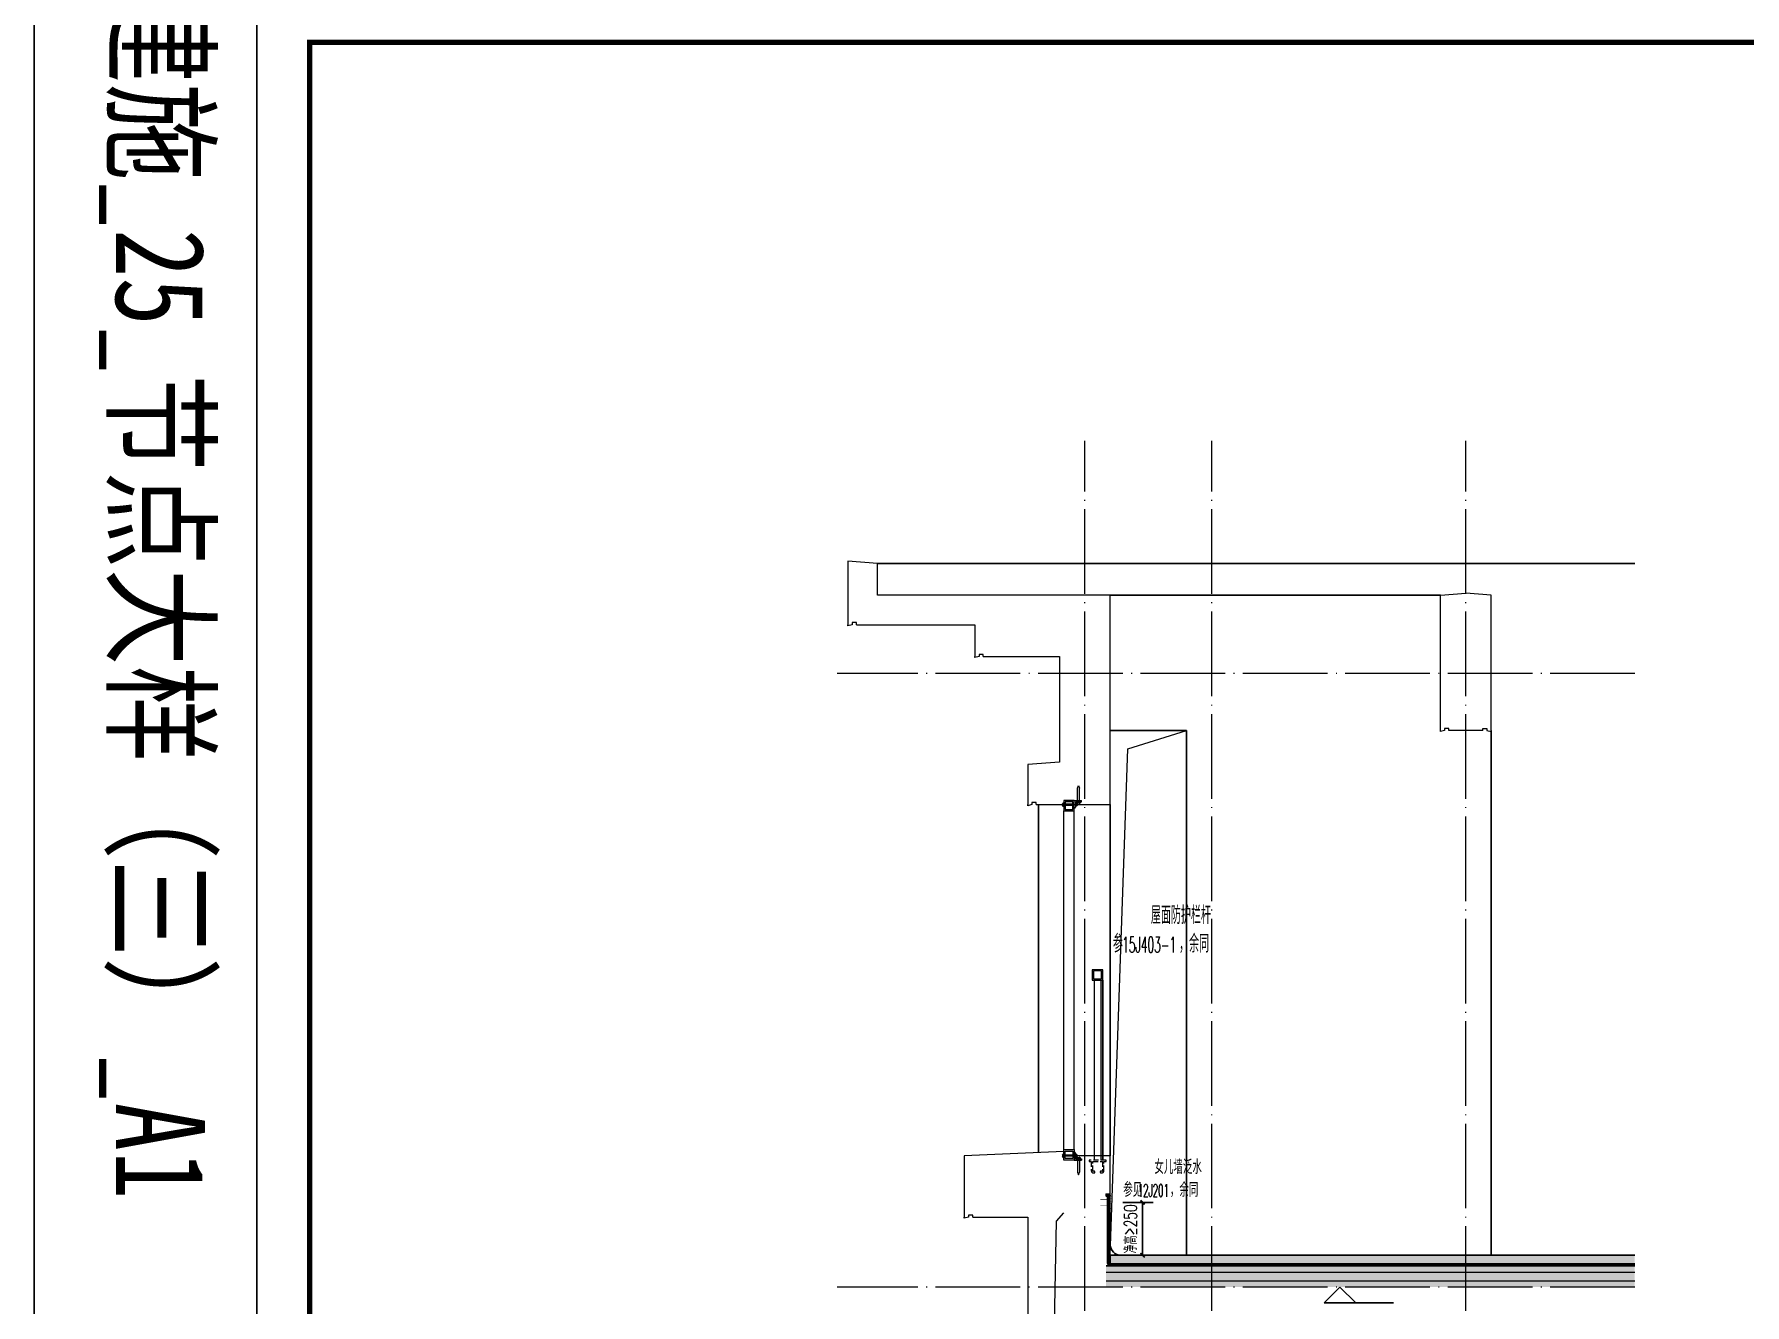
# Model space of a CAD drawing. Extents: x -518115 to 1124316, y -209821 to 1628073.
# Drawn here: x 991579 to 999661, y -154027 to -148022 of the extents above; entities that cross this region are included whole.
import ezdxf
from ezdxf.xclip import XClip

# ---------------------------------------------------------------- set-up
doc = ezdxf.new("R2010")
doc.units = 0
doc.header["$LTSCALE"] = 1000
doc.header["$MEASUREMENT"] = 0
doc.header["$XCLIPFRAME"] = 0
doc.linetypes.add('DASH', pattern=[0.35, 0.25, -0.1])
doc.linetypes.add('DOTE', pattern=[2.42, 2, -0.2, 0.02, -0.2])
for name, color, linetype in [('3-屋面构造层', 157, 'Continuous'), ('DIM_ELEV', 3, 'Continuous'), ('DIM_IDEN', 67, 'Continuous'), ('PUB_TEXT', 4, 'Continuous'), ('Stair-栏杆', 142, 'Continuous'), ('SURFACE', 6, 'Continuous'), ('图框', 140, 'Continuous'), ('导图字', 7, 'Continuous'), ('看线', 251, 'Continuous'), ('立面-看线', 251, 'Continuous')]:
    doc.layers.add(name, color=color, linetype=linetype)
for name, color, linetype, lineweight in [('DOTE', 19, 'DOTE', 9), ('PUB_HATCH', 8, 'Continuous', 9), ('内粉刷', 37, 'Continuous', 9), ('立面-栏杆', 105, 'Continuous', 15), ('立面-洞口示意', 152, 'Continuous', 13), ('立面-百叶', 36, 'Continuous', 9)]:
    doc.layers.add(name, color=color, linetype=linetype, lineweight=lineweight)
doc.layers.add('yichutu', color=7, linetype='Continuous', true_color=0xffffff, plot=False)
doc.styles.add('_TCH_DIM', font='SIMPLEX.shx', dxfattribs={"width": 0.7, "bigfont": 'GBCBIG.shx'})
doc.styles.add('_TCH_DIM_T3', font='SIMPLEX.shx', dxfattribs={"width": 0.494118, "bigfont": 'GBCBIG.shx'})
doc.styles.add('黑体', font='')
doc.styles.get('黑体').set_extended_font_data('SimHei')
doc.dimstyles.new('_TCH_ARCH&&20', dxfattribs={"dimtxt": 59.5, "dimasz": 20, "dimexe": 50, "dimexo": 60, "dimgap": 25.25, "dimtad": 1, "dimdec": 0, "dimzin": 0, "dimdsep": 46, "dimtxsty": '_TCH_DIM_T3', "dimblk": 'ARCHTICK', "dimcen": 0.09, "dimclrt": 7, "dimazin": 2, "dimtfac": 1, "dimtdec": 0, "dimtix": 1, "dimtmove": 2, "dimatfit": 3, "dimfxl": 1, "dimtolj": 1, "dimtzin": 0, "dimarcsym": 0})

# ---------------------------------------------------------------- blocks, each defined once
blk = doc.blocks.new('yct-1051-594-26275-14850-25-1002.0')
at = {"color": 7, "true_color": 0xffffff}
blk.add_lwpolyline([(-6.2, -1052), (7401.8, -1052), (7401.8, 0), (-6.2, 0)], close=True, dxfattribs=at)
at = {"layer": 'yichutu', "color": 7, "true_color": 0xffffff}
blk.add_lwpolyline([(0, 0), (0, 14850), (26275, 14850), (26275, 0)], close=True, dxfattribs=at)
blk = doc.blocks.new('GDGDFDSFDG')
at = {"layer": '立面-百叶'}
for p, q in [((542962, 110336.1), (542995.7, 110336.1)), ((542977.8, 110393.4), (542981.8, 110406)), ((542977.8, 110336.1), (542977.8, 110393.4)), ((542981.8, 110406), (542986, 110393.4)), ((542986, 110336.1), (542986, 110393.4)), ((542995.7, 110329.9), (542995.7, 110336.1)), ((542908.6, 110317.8), (542905, 110317.8)), ((542908.6, 110313.3), (542905, 110313.3)), ((542908.6, 110317.8), (542908.6, 110313.3)), ((542912, 108686.1), (542912, 110286.1)), ((542954.5, 110318.2), (542919.5, 110318.2)), ((542954.5, 110312), (542919.5, 110312)), ((542962, 108686.1), (542962, 110286.1)), ((542968.3, 110329.9), (542968.3, 110304.5)), ((542968.3, 110329.9), (542995.7, 110329.9)), ((542977.4, 110318.2), (542968.3, 110318.2)), ((542977.4, 110312), (542968.3, 110312)), ((542977.4, 110312), (542977.4, 110318.2)), ((542979.4, 110326), (542979.4, 110321.7)), ((542979.4, 110326), (542984.8, 110326)), ((542984.8, 110326), (542984.8, 110321.7)), ((542908.6, 108659), (542905, 108659)), ((542908.6, 108654.4), (542905, 108654.4)), ((542908.6, 108654.4), (542908.6, 108659)), ((542954.5, 108660.2), (542919.5, 108660.2)), ((542954.5, 108654), (542919.5, 108654)), ((542962, 108636.1), (542995.7, 108636.1)), ((542968.3, 108642.4), (542968.3, 108667.8)), ((542977.4, 108660.2), (542968.3, 108660.2)), ((542977.4, 108654), (542968.3, 108654)), ((542968.3, 108642.4), (542995.7, 108642.4)), ((542977.4, 108660.2), (542977.4, 108654)), ((542977.8, 108636.1), (542977.8, 108578.8)), ((542979.4, 108646.3), (542979.4, 108650.5)), ((542979.4, 108646.3), (542984.8, 108646.3)), ((542984.8, 108646.3), (542984.8, 108650.5)), ((542986, 108636.1), (542986, 108578.8)), ((542995.7, 108642.4), (542995.7, 108636.1)), ((542977.8, 108578.8), (542981.8, 108566.3)), ((542981.8, 108566.3), (542986, 108578.8))]:
    blk.add_line(p, q, dxfattribs=at)
at = {"layer": '立面-百叶', "elevation": 0}
for points in [[(542912, 110336.1), (542912, 110286.1), (542962, 110286.1), (542962, 110336.1)], [(542919.5, 110328.6), (542919.5, 110293.6), (542954.5, 110293.6), (542954.5, 110328.6)]]:
    blk.add_lwpolyline(points, close=True, dxfattribs=at)
blk.add_lwpolyline([(542968.3, 110321.7), (542972.5, 110321.7), (542972.5, 110308.6), (542968.3, 110308.6)], dxfattribs=at)
at = {"layer": '立面-百叶'}
for points in [[(542912, 108636.1), (542912, 108686.1), (542962, 108686.1), (542962, 108636.1)], [(542919.5, 108643.6), (542919.5, 108678.6), (542954.5, 108678.6), (542954.5, 108643.6)]]:
    blk.add_lwpolyline(points, close=True, dxfattribs=at)
blk.add_lwpolyline([(542968.3, 108650.5), (542972.5, 108650.5), (542972.5, 108663.6), (542968.3, 108663.6)], dxfattribs=at)
for centre, radius, start, end in [((542913.5, 110315.6), 8.77, 100.18055, 164.95127), ((542913.5, 110315.6), 8.77, 195.04873, 259.81945), ((542959, 110308.1), 9.94, 287.57867, 338.75052), ((542982.1, 110331.8), 10.4, 190.18055, 254.95127), ((542982.1, 110331.8), 10.4, 285.04873, 349.81945), ((542913.5, 108656.7), 8.77, 100.18055, 164.95127), ((542913.5, 108656.7), 8.77, 195.04873, 259.81945), ((542959, 108664.2), 9.94, 21.24948, 72.42133), ((542982.1, 108640.5), 10.4, 105.04873, 169.81945), ((542982.1, 108640.5), 10.4, 10.18055, 74.95127)]:
    blk.add_arc(centre, radius, start, end, dxfattribs=at)
blk = doc.blocks.new('FGHFGFD')
at = {"layer": '立面-栏杆'}
for p, q in [((542633.8, 108636.1), (542633.8, 109486.1)), ((542663.8, 109486.1), (542663.8, 108636.1))]:
    blk.add_line(p, q, dxfattribs=at)
at = {"layer": '立面-栏杆', "linetype": 'DASH', "ltscale": 0.1}
for p, q in [((542688.8, 108636.1), (542608.8, 108636.1)), ((542608.8, 108636.1), (542608.8, 108629)), ((542688.8, 108629), (542688.8, 108636.1)), ((542608.8, 108629), (542619.1, 108629)), ((542619.1, 108629), (542619.1, 108585.1)), ((542626.3, 108629), (542671.3, 108629)), ((542626.3, 108585.1), (542626.3, 108629)), ((542633.5, 108583.3), (542628.1, 108583.3)), ((542628.1, 108576.1), (542633.5, 108576.1)), ((542636.2, 108578.8), (542636.2, 108580.6)), ((542661.4, 108580.6), (542661.4, 108578.8)), ((542669.5, 108583.3), (542664.1, 108583.3)), ((542664.1, 108576.1), (542669.5, 108576.1)), ((542671.3, 108629), (542671.3, 108585.1)), ((542678.5, 108629), (542688.8, 108629)), ((542678.5, 108585.1), (542678.5, 108629))]:
    blk.add_line(p, q, dxfattribs=at)
at = {"layer": '立面-栏杆'}
for points in [[(542673.8, 109536.1), (542623.8, 109536.1), (542623.8, 109486.1), (542673.8, 109486.1)], [(542667.8, 109530.1), (542629.8, 109530.1), (542629.8, 109492.1), (542667.8, 109492.1)]]:
    blk.add_lwpolyline(points, close=True, dxfattribs=at)
at = {"layer": '立面-栏杆', "linetype": 'DASH', "ltscale": 0.1}
for centre, major_axis, start_param, end_param in [((542628.1, 108585.1), (6.36, 6.36), 2.356194, 3.926991), ((542628.1, 108585.1), (1.27, 1.27), 2.356194, 3.926991), ((542633.5, 108580.6), (1.91, 1.91), 5.497787, 7.068583), ((542633.5, 108578.8), (1.91, 1.91), 3.926991, 5.497787), ((542664.1, 108580.6), (1.91, 1.91), 0.785398, 2.356194), ((542666, 108580.7), (3.53, 3.53), 2.748894, 3.534292), ((542669.5, 108585.1), (-6.36, 6.36), 2.356194, 3.926991), ((542669.5, 108585.1), (-1.27, 1.27), 2.356194, 3.926991)]:
    blk.add_ellipse(centre, major_axis=major_axis, ratio=1, start_param=start_param, end_param=end_param, dxfattribs=at)
blk = doc.blocks.new('FGHFG4334GDFGDFFGGGGGGDFG4G')
at = {"layer": 'SURFACE', "const_width": 2.25}
for points in [[(46.5, 0), (0, 0)], [(46.5, -27.6), (0, -27.6)]]:
    blk.add_lwpolyline(points, dxfattribs=at)
at = {"layer": 'SURFACE', "const_width": 1.5}
blk.add_lwpolyline([(46.5, 17.2, -1), (46.5, 5.2), (46.5, -6.8, -1), (46.5, -18.8), (46.5, -36.8), (52.5, -48), (52.5, -72.8)], format="xyb", dxfattribs=at)
blk = doc.blocks.new('FGDGDGD')
at = {"layer": '3-屋面构造层'}
h = blk.add_hatch(dxfattribs=at)
h.set_pattern_fill('隔热材料01', color=256, scale=7.692308, style=0)
h.set_pattern_definition([(270, (9.5186, 433.228), (3.846153863, -7e-16), [0.385980771, -3.460173092]), (270, (6.637, 433.228), (3.846153863, -7e-16), [0.385980771, -3.460173092]), (90, (8.5996, 430.618), (-3.846153863, 2e-16), [0.385980771, -3.460173092]), (90, (7.556, 430.618), (-3.846153863, 2e-16), [0.385980771, -3.460173092]), (180, (10.002, 430), (-5e-16, -3.846153863), [3.848019248, 0.001865385]), (135, (8.9282, 430.193), (2e-16, 3.846144175), [0.328307694, -5.110980792]), (116.56505, (12.5422, 430.4251), (8.6793e-06, 3.8461487416), [0.215769232, -8.384500037]), (116.56505, (8.696, 430.4251), (8.6793e-06, 3.8461487416), [0.215769232, -8.384500037]), (153.43495, (13.1603, 430), (-8.679e-06, 3.846148742), [0.431538463, -8.168730805]), (153.43495, (9.3142, 430), (-8.679e-06, 3.846148742), [0.431538463, -8.168730805]), (63.43495, (12.4457, 431.0041), (-8.6793e-06, 3.8461487416), [2.054923086, -6.545346183]), (63.43495, (8.5996, 431.0041), (-8.6793e-06, 3.8461487416), [2.054923086, -6.545346183]), (116.56505, (13.3647, 433.228), (8.6793e-06, 3.8461487416), [0.215769232, -8.384500037]), (116.56505, (9.5186, 433.228), (8.6793e-06, 3.8461487416), [0.215769232, -8.384500037]), (135, (9.422, 433.421), (2e-16, 3.846144175), [0.328307694, -5.110980792]), (153.43495, (13.036, 433.6532), (-8.679e-06, 3.846148742), [0.431538463, -8.168730805]), (153.43495, (9.19, 433.6532), (-8.679e-06, 3.846148742), [0.431538463, -8.168730805]), (45, (6.7336, 433.421), (2e-16, 3.846144175), [0.328307694, -5.110980792]), (63.43495, (10.4833, 433.228), (-8.6793e-06, 3.8461487416), [0.215769232, -8.384500037]), (63.43495, (6.6371, 433.228), (-8.6793e-06, 3.8461487416), [0.215769232, -8.384500037]), (26.56505, (10.812, 433.6532), (8.679e-06, 3.846148742), [0.431538463, -8.168730805]), (26.56505, (6.9658, 433.6532), (8.679e-06, 3.846148742), [0.431538463, -8.168730805]), (116.56505, (11.4023, 431.0041), (8.6793e-06, 3.8461487416), [2.054923086, -6.545346183]), (116.56505, (7.5561, 431.0041), (8.6793e-06, 3.8461487416), [2.054923086, -6.545346183]), (45, (7.2275, 430.193), (2e-16, 3.846144175), [0.328307694, -5.110980792]), (63.43495, (11.3058, 430.4251), (-8.6793e-06, 3.8461487416), [0.215769232, -8.384500037]), (63.43495, (7.4596, 430.4251), (-8.6793e-06, 3.8461487416), [0.215769232, -8.384500037]), (26.56505, (10.6877, 430), (8.679e-06, 3.846148742), [0.431538463, -8.168730805]), (26.56505, (6.8415, 430), (8.679e-06, 3.846148742), [0.431538463, -8.168730805])])
edge = h.paths.add_edge_path()
edge.add_arc((682180.8, 585366.2), 9.23, 450, 540, ccw=False)
edge.add_line((682180.8, 585375.4), (682191.6, 585375.4))
edge.add_line((682191.6, 585375.4), (682191.6, 585366.2))
edge.add_line((682191.6, 585366.2), (682171.6, 585366.2))
h = blk.add_hatch(dxfattribs=at)
h.set_pattern_fill('混凝土', color=256, scale=5, angle=-1.14576, style=0)
h.set_pattern_definition([(48.854237, (-82751.966, -43707.863), (35.7930991, -3.8540962), [3.75, -41.25]), (353.854237, (-82751.966, -43707.863), (-6.1841378, 37.7408106), [3, -33]), (99.305637, (-82748.983, -43708.185), (29.6089874, 33.886691), [3.1870095, -35.0571056]), (45.038437, (-82751.766, -43697.865), (53.1858973, -9.3413237), [5.625, -61.875]), (95.489837, (-82747.334, -43698.644), (47.6977146, 47.7616795), [4.7805144, -52.58565]), (350.038437, (-82751.766, -43697.865), (47.6976773, 47.7617167), [4.5, -49.5]), (19.854237, (-82746.817, -43700.465), (29.4368469, -20.7237073), [3.75, -41.25]), (324.854237, (-82746.817, -43700.465), (12.8883392, 36.0069862), [3, -33]), (70.305637, (-82744.364, -43702.192), (42.3251977, 15.2832459), [3.1870095, -35.0571056]), (36.3542372, (-82751.966, -43707.863), (0.9406985, 16.62920733), [0, -32.6, 0, -33.5, 0, -33.125]), (6.3542372, (-82751.966, -43707.863), (13.54517982, 19.45362572), [0, -19.1, 0, -31.85, 0, -12.625]), (326.3542372, (-82763.114, -43707.64), (26.66323482, -1.66123381), [0, -12.5, 0, -39, 0, -51.75]), (316.3542372, (-82768.113, -43707.54), (29.2535633, 4.4211788), [0, -16.25, 0, -25.9, 0, -36.75])])
h.paths.add_polyline_path([(674875.1, 585046.2), (674875.1, 585086.2), (682171.6, 585086.2), (682171.6, 585046.2)])
h = blk.add_hatch(dxfattribs=at)
h.set_pattern_fill('隔热材料03', color=256, scale=12.5, style=0)
h.set_pattern_definition([(113.578, (-500407.8114, 374696.8656), (-0.0086926214, 6.2699620763), [1.075, -0.5693125, 2.8375, -0.5693125, 1.075, -0.6825]), (66.42, (-500406.1744, 374696.8656), (2.727787851, 6.0425e-05), [1.075, -0.5693125, 2.840375, -0.5693125, 1.075, -0.6825]), (180, (-500406.1744, 374696.8656), (0, 6.25), [1.636625, -1.0910625]), (180, (-500407.538, 374702.4906), (0, 6.25), [1.636625, -1.0910625]), (90, (-500405.7427, 374697.8548), (2.72775, 2e-16), [0.52175, -5.72825]), (90, (-500407.1066, 374700.9798), (2.72775, 2e-16), [0.52175, -5.72825]), (90, (-500408.2427, 374697.8548), (2.72775, 2e-16), [0.52175, -5.72825]), (90, (-500409.6066, 374700.9798), (2.72775, 2e-16), [0.52175, -5.72825])])
edge = h.paths.add_edge_path()
edge.add_line((682177.8, 585086.2), (682177.8, 585050.2))
edge.add_arc((682171.6, 585050.2), 6.25, 270, 360, ccw=False)
edge.add_line((682171.6, 585044), (682171.6, 585086.2))
edge.add_line((682171.6, 585086.2), (682177.8, 585086.2))
h = blk.add_hatch(dxfattribs=at)
h.set_pattern_fill('焦渣矿渣', color=256, scale=4, angle=-1.14576, style=0)
h.set_pattern_definition([(358.8542372, (-82751.966, -43697.863), (8.27546507, 13.69326162), [1.6, -14.4]), (298.8542372, (-82751.966, -43697.863), (15.99644496, -0.32013217), [1.6, -14.4]), (238.8542372, (-82750.366, -43697.895), (7.72097989, -14.0133938), [1.6, -14.4]), (268.8542372, (-82745.567, -43697.991), (15.83683295, -8.3183365), [2.4, -11.456]), (268.8542372, (-82743.967, -43698.023), (15.83683295, -8.3183365), [2.4, -11.456]), (268.8542372, (-82742.368, -43698.055), (15.83683295, -8.3183365), [2.4, -11.456])])
h.paths.add_polyline_path([(674875.1, 585006.2), (674875.1, 585036.2), (682191.6, 585036.2), (682191.6, 585006.2)])
h = blk.add_hatch(dxfattribs=at)
h.set_pattern_fill('加气混凝土', color=256, scale=5, style=0)
h.set_pattern_definition([(0, (-82734.266, -43726.163), (30, 60), [0, -60]), (0, (-82769.366, -43734.263), (30, 60), [0, -60]), (0, (-82749.866, -43734.863), (30, 60), [0, -60]), (0, (-82728.566, -43717.163), (30, 60), [0, -60]), (0, (-82753.466, -43737.863), (30, 60), [0, -60]), (0, (-82722.566, -43679.363), (30, 60), [0, -60]), (0, (-82740.866, -43684.163), (30, 60), [0, -60]), (0, (-82731.266, -43691.663), (30, 60), [0, -60]), (0, (-82780.166, -43692.863), (30, 60), [0, -60]), (0, (-82750.766, -43695.563), (30, 60), [0, -60]), (0, (-82762.166, -43710.863), (30, 60), [0, -60]), (0, (-82761.566, -43733.363), (30, 60), [0, -60]), (0, (-82739.066, -43735.763), (30, 60), [0, -60]), (0, (-82722.566, -43709.363), (30, 60), [0, -60]), (0, (-82778.666, -43718.663), (30, 60), [0, -60]), (0, (-82773.566, -43708.463), (30, 60), [0, -60]), (0, (-82750.166, -43712.663), (30, 60), [0, -60]), (0, (-82758.566, -43721.363), (30, 60), [0, -60]), (0, (-82763.366, -43701.563), (30, 60), [0, -60]), (0, (-82755.866, -43679.063), (30, 60), [0, -60]), (0, (-82776.266, -43731.263), (30, 60), [0, -60]), (0, (-82743.266, -43691.363), (30, 60), [0, -60]), (0, (-82771.166, -43690.463), (30, 60), [0, -60]), (0, (-82775.966, -43682.663), (30, 60), [0, -60]), (130.601294, (-82726.2516, -43698.149), (-149.999998343, 180.000000787), [2.6341554, -1103.7111]), (18.4349488, (-82730.537, -43697.006), (149.99999945, 59.99999956), [2.710524, -376.76279]), (90, (-82730.537, -43699.578), (30, 60), [2.5714284, -117.428565]), (161.565051, (-82727.966, -43700.435), (-150.000000755, 59.99999553), [2.710524, -376.76279]), (53.1301023, (-82727.966, -43700.435), (30.00000006, 59.99999997), [2.857143, -297.14285]), (135, (-82725.68, -43731.006), (-30.00000363, 59.99999594), [2.424366, -167.28126]), (45, (-82729.109, -43731.006), (29.9999998, 59.99999976), [2.424366, -167.28126]), (135, (-82727.394, -43732.72), (-30.00000363, 59.99999594), [2.424366, -167.28126]), (45, (-82727.394, -43732.72), (29.9999998, 59.99999976), [2.424366, -167.28126]), (116.565051, (-82754.537, -43690.72), (-5.2e-06, 119.9999967), [3.1943826, -63.88765]), (180, (-82755.966, -43687.863), (-30, 60), [3.4285716, -56.571425]), (63.434949, (-82760.823, -43690.72), (3e-07, 119.9999994), [3.1943826, -63.88765]), (116.565051, (-82759.394, -43693.58), (-5.2e-06, 119.9999967), [3.1943826, -63.88765]), (0, (-82759.394, -43693.58), (30, 60), [3.4285716, -56.571425]), (63.434949, (-82755.966, -43693.58), (3e-07, 119.9999994), [3.1943826, -63.88765]), (107.102728, (-82731.9658, -43711.0063), (-89.999996559, 300.000000484), [3.8861346, -1628.29025]), (143.972626, (-82733.1087, -43707.292), (-569.999992774, 419.999999525), [3.8861346, -812.202]), (180, (-82736.25, -43705.006), (-30, 60), [3.7142856, -56.28571]), (36.0273733, (-82743.1087, -43707.292), (569.999995788, 419.999995472), [3.8861346, -812.202]), (71.5650511, (-82744.252, -43710.721), (90.00000046, 299.99999948), [3.6140316, -375.85928]), (107.102728, (-82743.1087, -43714.4348), (-89.999996559, 300.000000484), [3.8861346, -1628.29025]), (143.972626, (-82739.966, -43716.7206), (-569.999992774, 419.999999525), [3.8861346, -812.202]), (0, (-82739.966, -43716.72), (30, 60), [3.7142856, -56.28571]), (36.0273733, (-82736.2516, -43716.7206), (569.999995788, 419.999995472), [3.8861346, -812.202]), (71.5650511, (-82733.109, -43714.435), (90.00000046, 299.99999948), [3.6140316, -375.85928]), (150.255118, (-82731.3944, -43683.006), (-90.000000213, 59.999999257), [2.303502, -481.43196]), (90, (-82733.394, -43684.15), (30, 60), [2.2857144, -117.714275]), (29.7448813, (-82733.3944, -43684.149), (90.000000053, 59.99999972), [2.303502, -481.43196]), (116.565051, (-82745.394, -43725.58), (-5.2e-06, 119.9999967), [3.1943826, -63.88765]), (168.690067, (-82746.823, -43722.7206), (-270.0000002, 59.999998494), [2.9137254, -608.96855]), (41.1859251, (-82751.9658, -43724.149), (749.999995456, 659.999994229), [3.0371844, -1272.5802]), (90, (-82751.966, -43727.006), (30, 60), [2.857143, -117.14285]), (138.814074, (-82749.68, -43729.0063), (-749.999986669, 660.000004204), [3.0371844, -1272.5802]), (16.6992442, (-82749.68, -43729.0063), (989.999992552, 299.999996858), [2.982945, -1249.85375]), (60.9453959, (-82746.823, -43728.149), (29.99999992, 59.999999469), [2.9416086, -1232.53395]), (109.983106, (-82770.5373, -43700.4348), (-150.000000565, 419.9999988885), [3.3442002, -1401.21975]), (155.556045, (-82771.68, -43697.292), (-390.0000014866, 179.99999626), [3.4522986, -1446.51315]), (24.4439547, (-82777.9658, -43697.292), (390.0000001945, 179.999999134), [3.4522986, -1446.51315]), (70.0168934, (-82779.1087, -43700.4348), (150.000000452, 419.999998958), [3.3442002, -1401.21975]), (109.983106, (-82777.9658, -43703.5777), (-150.000000565, 419.9999988885), [3.3442002, -1401.21975]), (160.016893, (-82774.823, -43704.7206), (-150.000000088, 59.999997267), [3.3442002, -698.93775]), (19.9831065, (-82774.823, -43704.7206), (149.999999176, 59.999999905), [3.3442002, -698.93775]), (70.0168934, (-82771.68, -43703.5777), (150.000000452, 419.999998958), [3.3442002, -1401.21975]), (122.005383, (-82748.2516, -43705.8634), (-30.000004026, 59.999996937), [2.6954232, -563.3434]), (18.4349488, (-82752.252, -43704.435), (149.99999945, 59.99999956), [2.710524, -376.76279]), (90, (-82752.252, -43707.006), (30, 60), [2.5714284, -117.428565]), (161.565051, (-82749.68, -43707.863), (-150.000000755, 59.99999553), [2.710524, -376.76279]), (54.4623222, (-82749.68, -43707.8634), (209.999999696, 299.99999955), [2.457807, -1029.82115]), (116.565051, (-82765.68, -43720.435), (-5.2e-06, 119.9999967), [3.1943826, -63.88765]), (180, (-82767.11, -43717.58), (-30, 60), [3.142857, -56.85714]), (59.0362434, (-82771.966, -43720.435), (30.000000098, 59.99999971), [3.3319728, -696.3822]), (120.963756, (-82770.2516, -43723.292), (-30.0000041, 59.999997245), [3.3319728, -696.3822]), (0, (-82770.25, -43723.29), (30, 60), [3.142857, -56.85714]), (63.434949, (-82767.11, -43723.29), (3e-07, 119.9999994), [3.1943826, -63.88765])])
h.paths.add_polyline_path([(682191.6, 584936.2), (674875.1, 584936.2), (674875.1, 584966.2), (682191.6, 584966.2)])
at = {"layer": '立面-看线'}
h = blk.add_hatch(dxfattribs=at)
h.set_pattern_fill('HONEY', color=256, scale=7)
h.set_pattern_definition([(0, (-799653.24, -415240.13), (16.66875, 9.623705), [11.1125, -22.225]), (120, (-799653.24, -415240.13), (-16.66874801, 9.62370845), [11.1125, -22.225]), (60, (-799653.24, -415240.13), (1.99e-06, 19.24741345), [-22.225, 11.1125])])
h.paths.add_polyline_path([(682191.6, 584966.2), (674875.1, 584966.2), (674875.1, 585006.2), (682191.6, 585006.2)])
at = {"layer": '3-屋面构造层'}
for p, q in [((682177.8, 585086.2), (674875.1, 585086.2)), ((682171.6, 585046.2), (674875.1, 585046.2)), ((682171.6, 585086.2), (682171.6, 585044)), ((682191.6, 585036.2), (674875.1, 585036.2))]:
    blk.add_line(p, q, dxfattribs=at)
at = {"layer": '3-屋面构造层', "ltscale": 0.8}
blk.add_lwpolyline([(682171.6, 585366.2, -0.414214), (682180.8, 585375.4), (682191.6, 585375.4), (682191.6, 585366.2), (682171.6, 585366.2)], format="xyb", dxfattribs=at)
at = {"layer": '3-屋面构造层', "color": 251, "linetype": 'DASH', "ltscale": 0.05, "true_color": 0x636466, "const_width": 2.5}
for points in [[(682056.6, 585042.7), (682171.6, 585042.7, 0.414214), (682179.1, 585050.2), (682179.1, 585366.2)], [(682056.6, 585039), (682171.6, 585039, 0.414214), (682182.8, 585050.2), (682182.8, 585366.2)]]:
    blk.add_lwpolyline(points, format="xyb", dxfattribs=at)
at = {"layer": '3-屋面构造层', "color": 251, "true_color": 0x636466}
for points in [[(682056.6, 585041.5), (682171.6, 585041.5, 0.414214), (682180.3, 585050.2), (682180.3, 585366.2)], [(682056.6, 585044), (682171.6, 585044, 0.414214), (682177.8, 585050.2), (682177.8, 585366.2)], [(682056.6, 585040.2), (682171.6, 585040.2, 0.414214), (682181.6, 585050.2), (682181.6, 585366.2), (682184.1, 585366.2), (682184.1, 585050.2, -0.414214), (682171.6, 585037.7), (682056.6, 585037.7)]]:
    blk.add_lwpolyline(points, format="xyb", dxfattribs=at)
at = {"layer": '3-屋面构造层', "color": 251, "linetype": 'DASH', "ltscale": 0.05, "true_color": 0x636466, "const_width": 2.5}
for points in [[(682042.7, 585039), (674875.1, 585039)], [(682056.6, 585042.7), (682042.7, 585039)]]:
    blk.add_lwpolyline(points, dxfattribs=at)
at = {"layer": '3-屋面构造层', "color": 251, "true_color": 0x636466}
for points in [[(682042.7, 585040.2), (674875.1, 585040.2)], [(674875.1, 585037.7), (682042.7, 585037.7)], [(682056, 585043.8), (682042.1, 585040.1)], [(682043.2, 585037.9), (682057.1, 585041.6)]]:
    blk.add_lwpolyline(points, dxfattribs=at)
at = {"layer": '3-屋面构造层'}
blk.add_arc((682121.6, 585136.2), 50, 270, 360, dxfattribs=at)
at = {"layer": 'PUB_HATCH', "color": 215, "true_color": 0xa953a0}
for p, q in [((682191.6, 585006.2), (674875.1, 585006.2)), ((682191.6, 584966.2), (674875.1, 584966.2))]:
    blk.add_line(p, q, dxfattribs=at)
at = {"layer": '3-屋面构造层', "color": 1, "xscale": -1}
blk.add_blockref('FGHFG4334GDFGDFFGGGGGGDFG4G', (682218.1, 585349), dxfattribs=at)
blk = doc.blocks.new('A$C40486AD2')
at = {"layer": 'PUB_TEXT', "style": '_TCH_DIM'}
for s, height, width, p in [('女儿墙泛水', 67.52, 0.7, (254.8, 115.3)), ('参见', 67.52, 0.7, (107.7, 7.5)), ('，余同', 67.52, 0.7, (327.8, 7.5)), ('12J201', 59.5, 0.494118, (176.6, 7.5))]:
    blk.add_text(s, height=height, dxfattribs=dict(at, width=width)).set_placement(p)
blk = doc.blocks.new('A$C05102146')
at = {"layer": 'PUB_TEXT', "style": '_TCH_DIM'}
for s, height, width, p in [('屋面防护栏杆', 84.4, 0.7, (226.9, 215.7)), ('参', 84.4, 0.7, (47.3, 81)), ('，余同', 84.4, 0.7, (359.8, 81)), ('15J403-1', 74.38, 0.494118, (90.3, 81))]:
    blk.add_text(s, height=height, dxfattribs=dict(at, width=width)).set_placement(p)
blk = doc.blocks.new('_ArchTick')
at = {"color": 0, "linetype": 'ByBlock', "const_width": 0.4}
blk.add_lwpolyline([(-0.5, -0.5), (0.5, 0.5)], dxfattribs=at)
blk = doc.blocks.new('*D292')
at = {"layer": 'Defpoints', "color": 0, "transparency": 16777216}
for p in [(996663.3, -153543), (996815.8, -153543), (996663.3, -153793)]:
    blk.add_point(p, dxfattribs=at)
at = {"layer": 'DIM_IDEN', "color": 0, "lineweight": -2, "transparency": 16777216}
for p, q in [((996723.3, -153543), (996865.8, -153543)), ((996815.8, -153793), (996815.8, -153543)), ((996723.3, -153793), (996865.8, -153793))]:
    blk.add_line(p, q, dxfattribs=at)
at = {"layer": 'DIM_IDEN', "color": 0, "lineweight": -2, "transparency": 16777216, "xscale": 20, "yscale": 20, "zscale": 20}
for p, rotation in [((996815.8, -153543), 90), ((996815.8, -153793), 270)]:
    blk.add_blockref('_ArchTick', p, dxfattribs=dict(at, rotation=rotation))
at = {"layer": 'DIM_IDEN', "color": 7, "transparency": 16777216, "insert": (996759.2, -153668), "char_height": 59.5, "attachment_point": 5, "rotation": 90, "style": '_TCH_DIM_T3'}
blk.add_mtext('\\A1;{\\W0.70588;净高≥250}', dxfattribs=at)
blk = doc.blocks.new('GFDDDDRG')
at = {"layer": '图框'}
blk.add_lwpolyline([(923310, -107437), (923310, -159999), (893610, -159999), (893610, -107437)], close=True, dxfattribs=at)
blk.add_lwpolyline([(923310, -107437), (923310, -159999), (893610, -159999), (893610, -107437)], close=True, dxfattribs=at)
at = {"layer": '图框', "const_width": 50}
blk.add_lwpolyline([(894110, -159499), (922810, -159499), (922810, -108687), (894110, -108687)], close=True, dxfattribs=at)

msp = doc.modelspace()

# ---------------------------------------------------------------- hatches: boundary and pattern name
at = {"layer": 'Stair-栏杆'}
h = msp.add_hatch(dxfattribs=at)
h.set_pattern_fill('水域', color=5, scale=5)
h.set_pattern_definition([(0, (453954.494, -261979.151), (0, 10.23622015), [1.2795276, -8.956693]), (26.5650512, (453955.773, -261979.151), (10.236220737, 9.4e-08), [1.4305551, -21.458329]), (333.4349488, (453963.45, -261978.5112), (10.23622078, -4e-09), [1.4305551, -21.458329]), (45, (453957.0526, -261978.511), (0, 10.2362206), [1.80952525, -12.666676]), (135, (453963.45, -261978.511), (-10.2362206, 1e-15), [1.80952525, -12.666676]), (26.5650512, (453958.332, -261977.2317), (10.236220737, 9.4e-08), [1.4305551, -21.458329]), (333.4349488, (453960.891, -261976.592), (10.23622078, -4e-09), [1.4305551, -21.458329]), (0, (453959.612, -261976.592), (0, 10.23622015), [1.2795276, -8.956693])])
h.paths.add_polyline_path([(996618.3, -152493), (996618.3, -153343), (996628.3, -153343), (996628.3, -152493)])

# ---------------------------------------------------------------- linework, layer by layer
at = {"layer": 'DIM_ELEV', "color": 3}
for p, q in [((997748.6, -153943), (997673.6, -154018)), ((997748.6, -153943), (997823.6, -154018)), ((997673.6, -154018), (998001.6, -154018))]:
    msp.add_line(p, q, dxfattribs=at)
at = {"layer": 'DOTE', "linetype": 'DOTE', "ltscale": 0.2}
for p, q in [((996543.3, -169543), (996543.3, -149943)), ((997143.3, -169543), (997143.3, -149943)), ((998343.3, -169543), (998343.3, -149943)), ((999141.9, -151043), (995373.1, -151043)), ((999141.9, -153943), (995373.1, -153943))]:
    msp.add_line(p, q, dxfattribs=at)
at = {"layer": 'Stair-栏杆', "color": 5}
msp.add_lwpolyline([(996628.3, -152493), (996628.3, -152493), (996628.3, -153343), (996628.3, -153343)], close=True, dxfattribs=at)
at = {"layer": '内粉刷'}
for points in [[(996493.3, -151663), (996663.3, -151663), (996663.3, -150673), (995563.3, -150673), (995563.3, -150523), (995423.3, -150513), (995423.3, -150813)], [(998223.3, -151313), (998223.3, -151313), (998223.3, -150673), (998343.3, -150663)], [(998463.3, -151313), (998463.3, -151313), (998463.3, -150673), (998343.3, -150663)], [(995463.3, -150813), (995463.3, -150803), (995443.3, -150803), (995443.3, -150813), (995423.3, -150818), (995423.3, -150813)], [(995463.3, -150813), (996023.3, -150813), (996023.3, -150963)], [(996063.3, -150963), (996063.3, -150953), (996043.3, -150953), (996043.3, -150963), (996023.3, -150968), (996023.3, -150963)], [(996063.3, -150963), (996423.3, -150963), (996423.3, -151463), (996273.3, -151473), (996273.3, -151663)], [(998263.3, -151313), (998263.3, -151303), (998243.3, -151303), (998243.3, -151313), (998223.3, -151318), (998223.3, -151313)], [(998423.3, -151313), (998423.3, -151303), (998443.3, -151303), (998443.3, -151313), (998463.3, -151318), (998463.3, -151313)], [(998423.3, -151313), (998263.3, -151313)], [(996313.3, -151663), (996313.3, -151653), (996293.3, -151653), (996293.3, -151663), (996273.3, -151668), (996273.3, -151663)], [(996313.3, -151663), (996443.3, -151663)], [(996663.3, -153793), (996663.3, -153323), (996493.3, -153323)], [(996013.3, -153613), (996273.3, -153613), (996273.3, -154563)]]:
    msp.add_lwpolyline(points, dxfattribs=at)
at = {"layer": '内粉刷', "elevation": 0}
for points in [[(996443.3, -153303), (995973.3, -153323), (995973.3, -153613)], [(996013.3, -153613), (996013.3, -153603), (995993.3, -153603), (995993.3, -153613), (995973.3, -153618), (995973.3, -153613)]]:
    msp.add_lwpolyline(points, dxfattribs=at)
at = {"layer": '看线'}
for p, q in [((995563.3, -150523), (999141.9, -150523)), ((996663.3, -150673), (998223.3, -150673)), ((997023.3, -151313), (996663.3, -151313)), ((997023.3, -151313), (997023.3, -153793)), ((998463.3, -151313), (998463.3, -153793)), ((996323.3, -151663), (996323.3, -153308.1)), ((996663.3, -151663), (996663.3, -153323))]:
    msp.add_line(p, q, dxfattribs=at)
at = {"layer": '立面-洞口示意'}
for points in [[(996663.3, -153793), (996745.4, -151398.8), (997023.3, -151313)], [(996393.3, -154443.1), (996409.5, -153631.2), (996443.3, -153593)]]:
    msp.add_lwpolyline(points, dxfattribs=at)

# ---------------------------------------------------------------- block references
at = {"xscale": 0.5, "yscale": 0.5, "zscale": 0.5}
msp.add_blockref('GFDDDDRG', (545825.6, -93716.5), dxfattribs=at)
for name, p in [('GDGDFDSFDG', (453531.3, -261979.2)), ('A$C05102146', (996628.4, -152443)), ('FGHFGFD', (453954.5, -261979.2)), ('A$C40486AD2', (996616.8, -153524.2))]:
    msp.add_blockref(name, p)
ref = msp.add_blockref('FGDGDGD', (1678834.9, -738879.2), dxfattribs=dict(xscale=-1))
XClip(ref).set_block_clipping_path([(679693.0416793403, 584936.1769558351), (682291.5665918037, 585389.8130026824)])
at = {"layer": 'yichutu', "rotation": 270}
msp.add_blockref('yct-1051-594-26275-14850-25-1002.0', (992630.5, -147435), dxfattribs=at)

# ---------------------------------------------------------------- texts
at = {"layer": '导图字', "color": 1, "style": '黑体', "width": 0.8}
msp.add_text('建施_25_节点大样（三）_A1', height=420.591, rotation=270, dxfattribs=at).set_placement((991964.6, -147795.8))

# ---------------------------------------------------------------- dimensions: what is measured, and where the dimension line sits
at = {"layer": 'DIM_IDEN'}
dim = msp.add_aligned_dim(p1=(996663.3, -153793), p2=(996663.3, -153543), distance=-152.5, text='{\\W0.70588;净高≥250}', dimstyle='_TCH_ARCH&&20', dxfattribs=at)
dim.commit()
dim.dimension.update_dxf_attribs({"geometry": '*D292', "text_midpoint": (996759.2, -153668)})

doc.saveas('drawing.dxf')
